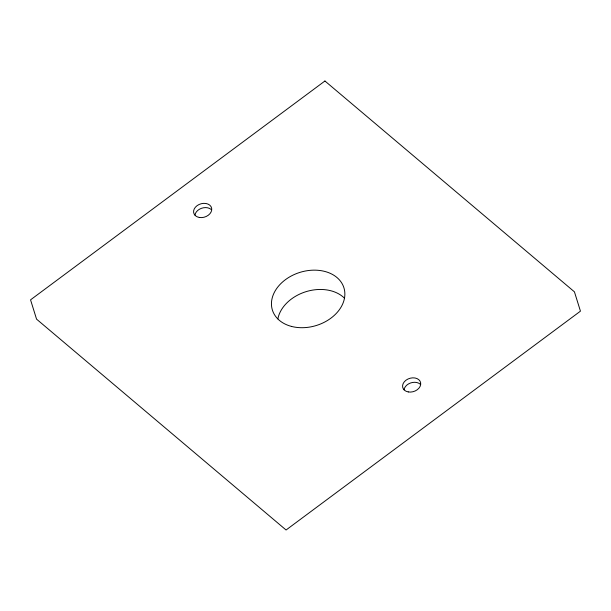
<?xml version="1.0" encoding="UTF-8"?>
<svg xmlns="http://www.w3.org/2000/svg" width="611" height="611" viewBox="0 0 611 611"><rect width="100%" height="100%" fill="white"/><g stroke="black" fill="none" stroke-linecap="round" stroke-linejoin="round"><path stroke-width="0.92" d="M277.868 318.889A37.454 27.793 -17.3 0 1 305.92 291.699A37.454 27.793 -17.3 0 1 344.444 298.168M194.947 215.103A9.28 6.889 -17.3 0 1 201.5 208.29A9.28 6.889 -17.3 0 1 211.116 209.413M404.001 389.795A9.28 6.889 -17.3 0 1 410.554 382.982A9.28 6.889 -17.3 0 1 420.169 384.113M324.93 81.003L30.55 299.841L36.561 319.156L286.07 529.997L580.45 311.159L574.439 291.844L324.93 81.003M291.378 326.389A37.454 27.793 -17.3 0 0 344.818 292.677A37.454 27.793 -17.3 0 0 288.277 277.73A37.454 27.793 -17.3 0 0 291.378 326.389M408.285 391.934A9.28 6.889 -17.3 0 0 420.643 382.746A9.28 6.889 -17.3 0 0 406.01 380.195A9.28 6.889 -17.3 0 0 408.285 391.934M199.301 217.455A9.28 6.889 -17.3 0 0 211.658 208.267A9.28 6.889 -17.3 0 0 197.025 205.708A9.28 6.889 -17.3 0 0 199.301 217.455"/></g></svg>
